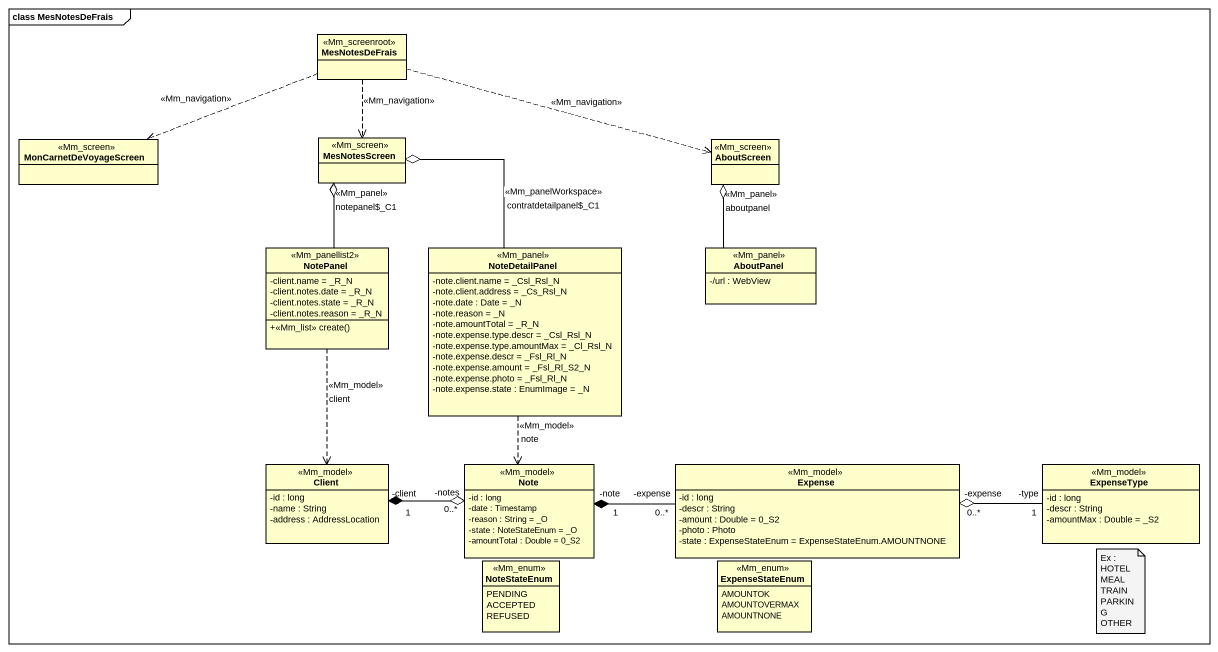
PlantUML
@startuml
mainframe class MesNotesDeFrais
hide circle
hide empty members
skinparam classAttributeIconSize 0
class MesNotesDeFrais <<Mm_screenroot>>
class MonCarnetDeVoyageScreen <<Mm_screen>>
class MesNotesScreen <<Mm_screen>>
class AboutScreen <<Mm_screen>>
class NotePanel <<Mm_panellist2>> {
  -client.name = _R_N
  -client.notes.date = _R_N
  -client.notes.state = _R_N
  -client.notes.reason = _R_N
  +<<Mm_list>> create()
}
class NoteDetailPanel <<Mm_panel>> {
  -note.client.name = _Csl_Rsl_N
  -note.client.address = _Cs_Rsl_N
  -note.date : Date = _N
  -note.reason = _N
  -note.amountTotal = _R_N
  -note.expense.type.descr = _Csl_Rsl_N
  -note.expense.type.amountMax = _Cl_Rsl_N
  -note.expense.descr = _Fsl_Rl_N
  -note.expense.amount = _Fsl_Rl_S2_N
  -note.expense.photo = _Fsl_Rl_N
  -note.expense.state : EnumImage = _N
}
class AboutPanel <<Mm_panel>> {
  -/url : WebView
}
class Client <<Mm_model>> {
  -id : long
  -name : String
  -address : AddressLocation
}
class "Note" as Note_ <<Mm_model>> {
  -id : long
  -date : Timestamp
  -reason : String = _O
  -state : NoteStateEnum = _O
  -amountTotal : Double = 0_S2
}
class Expense <<Mm_model>> {
  -id : long
  -descr : String
  -amount : Double = 0_S2
  -photo : Photo
  -state : ExpenseStateEnum = ExpenseStateEnum.AMOUNTNONE
}
class ExpenseType <<Mm_model>> {
  -id : long
  -descr : String
  -amountMax : Double = _S2
}
enum NoteStateEnum <<Mm_enum>> {
  PENDING
  ACCEPTED
  REFUSED
}
enum ExpenseStateEnum <<Mm_enum>> {
  AMOUNTOK
  AMOUNTOVERMAX
  AMOUNTNONE
}
MesNotesDeFrais .left.> MonCarnetDeVoyageScreen : <<Mm_navigation>>
MesNotesDeFrais ..> MesNotesScreen : <<Mm_navigation>>
MesNotesDeFrais .right.> AboutScreen : <<Mm_navigation>>
MesNotesScreen o-- NotePanel : <<Mm_panel>>\nnotepanel~$_C1
MesNotesScreen o-- NoteDetailPanel : <<Mm_panelWorkspace>>\ncontratdetailpanel~$_C1
AboutScreen o-- AboutPanel : <<Mm_panel>>\naboutpanel
NotePanel ..> Client : <<Mm_model>>\nclient
NoteDetailPanel ..> Note_ : <<Mm_model>>\nnote
Client "1\n-client" *-right-o "0..*\n-notes" Note_
Note_ "1\n-note" *-right- "0..*\n-expense" Expense
Expense "0..*\n-expense" o-right- "1\n-type" ExpenseType
note as N1
  Ex : HOTEL MEAL TRAIN PARKING OTHER
end note
@enduml
